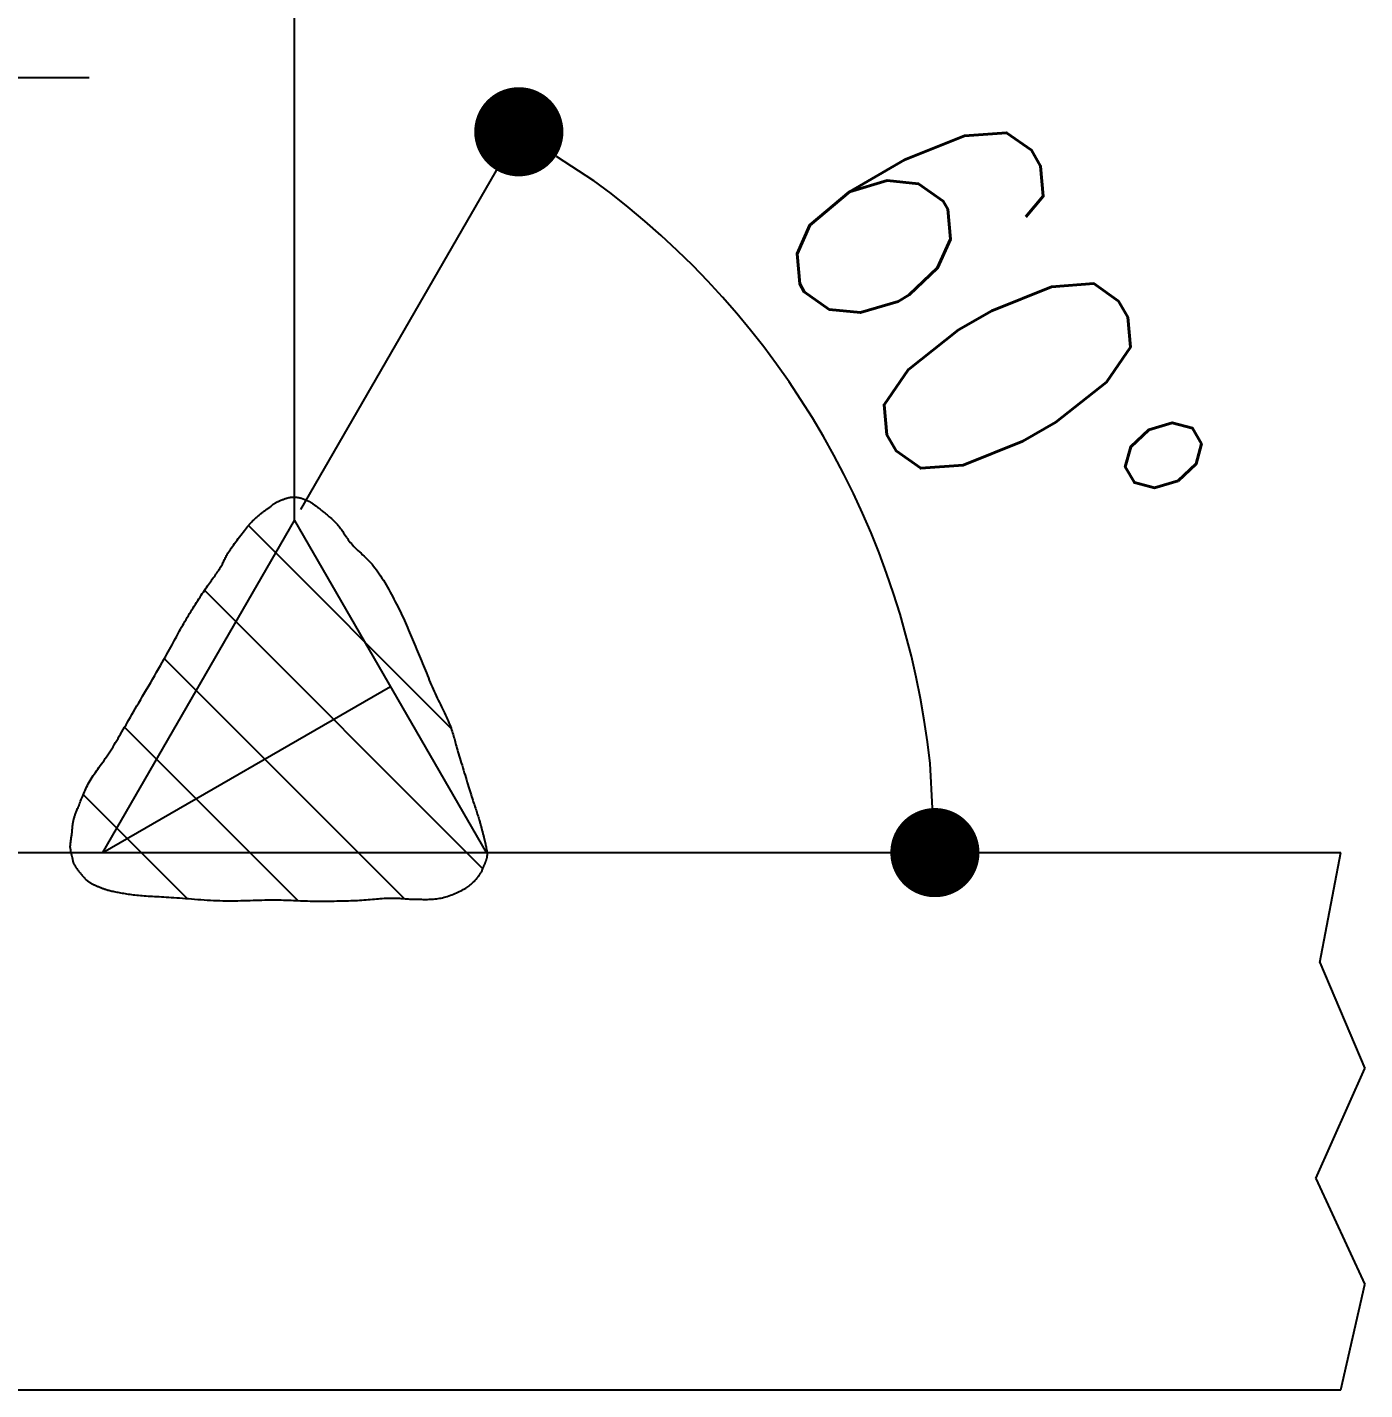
# Model space of a CAD drawing. Header units: millimetres. Extents: x -4568 to 36914, y -114 to 17788.
# Drawn here: x 14250 to 14370, y 16319.6 to 16441.8 of the extents above; entities that cross this region are included whole.
import ezdxf

# ---------------------------------------------------------------- set-up
doc = ezdxf.new("R2010")
doc.units = ezdxf.units.MM
doc.header["$LTSCALE"] = 5
doc.layers.get('0').update_dxf_attribs({"color": 255})
doc.layers.add('寸法', color=4, linetype='Continuous')
doc.layers.add('金物', color=142, linetype='Continuous')
doc.styles.add('04setumei', font='simplex.shx', dxfattribs={"width": 0.7, "height": 2.5, "bigfont": 'extfont2.shx'})

# ---------------------------------------------------------------- blocks, each defined once
blk = doc.blocks.new('_Dot')
at = {"color": 0, "linetype": 'ByBlock', "lineweight": -2}
blk.add_line((-0.5, 0), (-1, 0), dxfattribs=at)
at = {"color": 0, "linetype": 'ByBlock', "const_width": 0.5}
blk.add_lwpolyline([(-0.25, 0, 1), (0.25, 0, 1)], format="xyb", close=True, dxfattribs=at)

msp = doc.modelspace()

# ---------------------------------------------------------------- linework, layer by layer
at = {"layer": '寸法'}
for p, q in [((14247.555, 16437.289), (14255.555, 16437.289)), ((14274.531, 16398.521), (14294.098, 16432.412)), ((14272.22, 16399.103), (14272.261, 16399.128)), ((14272.261, 16399.128), (14272.305, 16399.154)), ((14272.305, 16399.154), (14272.352, 16399.179)), ((14272.352, 16399.179), (14272.402, 16399.205)), ((14272.402, 16399.205), (14272.455, 16399.231)), ((14272.455, 16399.231), (14272.512, 16399.257)), ((14272.512, 16399.257), (14272.571, 16399.283)), ((14272.571, 16399.283), (14272.632, 16399.31)), ((14272.632, 16399.31), (14272.694, 16399.337)), ((14272.694, 16399.337), (14272.757, 16399.363)), ((14272.757, 16399.363), (14272.822, 16399.389)), ((14272.822, 16399.389), (14272.886, 16399.413)), ((14272.886, 16399.413), (14272.95, 16399.438)), ((14272.95, 16399.438), (14273.013, 16399.461)), ((14273.013, 16399.461), (14273.075, 16399.483)), ((14273.075, 16399.483), (14273.136, 16399.504)), ((14273.136, 16399.504), (14273.194, 16399.524)), ((14273.194, 16399.524), (14273.25, 16399.542)), ((14273.25, 16399.542), (14273.303, 16399.558)), ((14273.303, 16399.558), (14273.353, 16399.572)), ((14273.353, 16399.572), (14273.399, 16399.584)), ((14273.399, 16399.584), (14273.444, 16399.594)), ((14273.444, 16399.594), (14273.487, 16399.603)), ((14273.487, 16399.603), (14273.528, 16399.61)), ((14273.528, 16399.61), (14273.567, 16399.616)), ((14273.567, 16399.616), (14273.605, 16399.62)), ((14273.605, 16399.62), (14273.642, 16399.623)), ((14273.642, 16399.623), (14273.678, 16399.626)), ((14273.678, 16399.626), (14273.712, 16399.627)), ((14273.712, 16399.627), (14273.747, 16399.628)), ((14273.747, 16399.628), (14273.78, 16399.628)), ((14273.78, 16399.628), (14273.812, 16399.628)), ((14273.812, 16399.628), (14273.845, 16399.628)), ((14273.845, 16399.628), (14273.876, 16399.627)), ((14273.876, 16399.627), (14273.909, 16399.627)), ((14273.909, 16399.627), (14273.941, 16399.626)), ((14273.941, 16399.626), (14273.973, 16399.626)), ((14273.973, 16399.626), (14274.004, 16399.627)), ((14274.004, 16399.627), (14274.035, 16399.626)), ((14274.035, 16399.626), (14274.065, 16399.626)), ((14274.065, 16399.626), (14274.094, 16399.626)), ((14274.094, 16399.626), (14274.122, 16399.625)), ((14274.122, 16399.625), (14274.149, 16399.624)), ((14274.149, 16399.624), (14274.177, 16399.622)), ((14274.177, 16399.622), (14274.204, 16399.62)), ((14274.204, 16399.62), (14274.23, 16399.618)), ((14274.23, 16399.618), (14274.257, 16399.615)), ((14274.257, 16399.615), (14274.283, 16399.612)), ((14274.283, 16399.612), (14274.31, 16399.608)), ((14274.31, 16399.608), (14274.337, 16399.604)), ((14274.337, 16399.604), (14274.364, 16399.599)), ((14274.364, 16399.599), (14274.392, 16399.594)), ((14274.392, 16399.594), (14274.42, 16399.588)), ((14274.42, 16399.588), (14274.449, 16399.582)), ((14274.449, 16399.582), (14274.478, 16399.575)), ((14274.478, 16399.575), (14274.508, 16399.567)), ((14274.508, 16399.567), (14274.538, 16399.559)), ((14274.538, 16399.559), (14274.568, 16399.55)), ((14274.568, 16399.55), (14274.598, 16399.541)), ((14274.598, 16399.541), (14274.628, 16399.531)), ((14274.628, 16399.531), (14274.659, 16399.521)), ((14274.659, 16399.521), (14274.689, 16399.51)), ((14274.689, 16399.51), (14274.719, 16399.499)), ((14274.719, 16399.499), (14274.75, 16399.487)), ((14274.75, 16399.487), (14274.781, 16399.475)), ((14274.781, 16399.475), (14274.812, 16399.463)), ((14274.812, 16399.463), (14274.844, 16399.451)), ((14274.844, 16399.451), (14274.875, 16399.438)), ((14274.875, 16399.438), (14274.906, 16399.425)), ((14274.906, 16399.425), (14274.937, 16399.412)), ((14274.937, 16399.412), (14274.969, 16399.398)), ((14274.969, 16399.398), (14275, 16399.385)), ((14275, 16399.385), (14275.031, 16399.372)), ((14275.031, 16399.372), (14275.061, 16399.36)), ((14275.061, 16399.36), (14275.091, 16399.347)), ((14275.091, 16399.347), (14275.121, 16399.334)), ((14275.121, 16399.334), (14275.151, 16399.322)), ((14275.151, 16399.322), (14275.181, 16399.308)), ((14275.181, 16399.308), (14275.211, 16399.295)), ((14275.211, 16399.295), (14275.242, 16399.28)), ((14275.242, 16399.28), (14275.273, 16399.265)), ((14275.273, 16399.265), (14275.305, 16399.249)), ((14275.305, 16399.249), (14275.338, 16399.231)), ((14275.338, 16399.231), (14275.372, 16399.213)), ((14275.372, 16399.213), (14275.407, 16399.193)), ((14275.407, 16399.193), (14275.443, 16399.171)), ((14275.443, 16399.171), (14275.48, 16399.148)), ((14275.48, 16399.148), (14275.519, 16399.123)), ((14275.519, 16399.123), (14275.559, 16399.097)), ((14270.589, 16397.851), (14270.64, 16397.894)), ((14270.64, 16397.894), (14270.692, 16397.937)), ((14270.692, 16397.937), (14270.744, 16397.98)), ((14270.744, 16397.98), (14270.797, 16398.025)), ((14270.797, 16398.025), (14270.851, 16398.071)), ((14270.851, 16398.071), (14270.905, 16398.117)), ((14270.905, 16398.117), (14270.959, 16398.163)), ((14270.959, 16398.163), (14271.014, 16398.206)), ((14271.014, 16398.206), (14271.067, 16398.248)), ((14271.067, 16398.248), (14271.12, 16398.289)), ((14271.12, 16398.289), (14271.173, 16398.329)), ((14271.173, 16398.329), (14271.225, 16398.368)), ((14271.225, 16398.368), (14271.276, 16398.405)), ((14271.276, 16398.405), (14271.327, 16398.442)), ((14271.327, 16398.442), (14271.378, 16398.478)), ((14271.378, 16398.478), (14271.427, 16398.514)), ((14271.427, 16398.514), (14271.476, 16398.548)), ((14271.476, 16398.548), (14271.525, 16398.582)), ((14271.525, 16398.582), (14271.572, 16398.616)), ((14271.572, 16398.616), (14271.618, 16398.649)), ((14271.618, 16398.649), (14271.664, 16398.682)), ((14271.664, 16398.682), (14271.709, 16398.714)), ((14271.709, 16398.714), (14271.751, 16398.746)), ((14271.751, 16398.746), (14271.792, 16398.777)), ((14271.792, 16398.777), (14271.83, 16398.808)), ((14271.83, 16398.808), (14271.867, 16398.838)), ((14271.867, 16398.838), (14271.903, 16398.866)), ((14271.903, 16398.866), (14271.937, 16398.894)), ((14271.937, 16398.894), (14271.971, 16398.922)), ((14271.971, 16398.922), (14272.005, 16398.949)), ((14272.005, 16398.949), (14272.038, 16398.975)), ((14272.038, 16398.975), (14272.072, 16399.002)), ((14272.072, 16399.002), (14272.107, 16399.027)), ((14272.107, 16399.027), (14272.143, 16399.053)), ((14272.143, 16399.053), (14272.181, 16399.078)), ((14272.181, 16399.078), (14272.22, 16399.103)), ((14275.559, 16399.097), (14275.599, 16399.071)), ((14275.599, 16399.071), (14275.638, 16399.044)), ((14275.638, 16399.044), (14275.678, 16399.017)), ((14275.678, 16399.017), (14275.717, 16398.989)), ((14275.717, 16398.989), (14275.758, 16398.96)), ((14275.758, 16398.96), (14275.799, 16398.93)), ((14275.799, 16398.93), (14275.842, 16398.898)), ((14275.842, 16398.898), (14275.886, 16398.864)), ((14275.886, 16398.864), (14275.932, 16398.829)), ((14275.932, 16398.829), (14275.98, 16398.792)), ((14275.98, 16398.792), (14276.031, 16398.752)), ((14276.031, 16398.752), (14276.084, 16398.71)), ((14276.084, 16398.71), (14276.139, 16398.665)), ((14276.139, 16398.665), (14276.198, 16398.616)), ((14276.198, 16398.616), (14276.26, 16398.565)), ((14276.26, 16398.565), (14276.326, 16398.51)), ((14276.326, 16398.51), (14276.396, 16398.452)), ((14276.396, 16398.452), (14276.472, 16398.39)), ((14276.472, 16398.39), (14276.552, 16398.326)), ((14276.552, 16398.326), (14276.635, 16398.258)), ((14276.635, 16398.258), (14276.722, 16398.188)), ((14276.722, 16398.188), (14276.812, 16398.115)), ((14276.812, 16398.115), (14276.904, 16398.04)), ((14276.904, 16398.04), (14276.998, 16397.963)), ((14276.998, 16397.963), (14277.092, 16397.883)), ((14256.764, 16367.748), (14273.973, 16397.554)), ((14269.477, 16396.644), (14269.579, 16396.772)), ((14269.579, 16396.772), (14269.676, 16396.893)), ((14269.676, 16396.893), (14269.767, 16397.005)), ((14269.767, 16397.005), (14269.85, 16397.106)), ((14269.83, 16397.082), (14288.027, 16378.885)), ((14269.85, 16397.106), (14269.928, 16397.198)), ((14269.928, 16397.198), (14270.002, 16397.282)), ((14270.002, 16397.282), (14270.071, 16397.36)), ((14270.071, 16397.36), (14270.138, 16397.431)), ((14270.138, 16397.431), (14270.201, 16397.497)), ((14270.201, 16397.497), (14270.262, 16397.557)), ((14270.262, 16397.557), (14270.32, 16397.614)), ((14270.32, 16397.614), (14270.377, 16397.666)), ((14270.377, 16397.666), (14270.432, 16397.716)), ((14270.432, 16397.716), (14270.484, 16397.762)), ((14270.484, 16397.762), (14270.537, 16397.808)), ((14270.537, 16397.808), (14270.589, 16397.851)), ((14273.973, 16397.554), (14291.182, 16367.748)), ((14277.092, 16397.883), (14277.187, 16397.802)), ((14277.187, 16397.802), (14277.282, 16397.719)), ((14277.282, 16397.719), (14277.377, 16397.634)), ((14277.377, 16397.634), (14277.47, 16397.549)), ((14277.47, 16397.549), (14277.561, 16397.462)), ((14277.561, 16397.462), (14277.65, 16397.374)), ((14277.65, 16397.374), (14277.736, 16397.285)), ((14277.736, 16397.285), (14277.82, 16397.196)), ((14277.82, 16397.196), (14277.898, 16397.106)), ((14277.898, 16397.106), (14277.972, 16397.015)), ((14277.972, 16397.015), (14278.042, 16396.923)), ((14278.042, 16396.923), (14278.11, 16396.83)), ((14278.11, 16396.83), (14278.176, 16396.736)), ((14278.176, 16396.736), (14278.24, 16396.64)), ((14268.494, 16395.336), (14268.598, 16395.48)), ((14268.598, 16395.48), (14268.706, 16395.627)), ((14268.706, 16395.627), (14268.816, 16395.776)), ((14268.816, 16395.776), (14268.927, 16395.926)), ((14268.927, 16395.926), (14269.04, 16396.075)), ((14269.04, 16396.075), (14269.152, 16396.223)), ((14269.152, 16396.223), (14269.263, 16396.368)), ((14269.263, 16396.368), (14269.372, 16396.508)), ((14269.372, 16396.508), (14269.477, 16396.644)), ((14278.24, 16396.64), (14278.304, 16396.543)), ((14278.304, 16396.543), (14278.367, 16396.444)), ((14278.367, 16396.444), (14278.432, 16396.344)), ((14278.432, 16396.344), (14278.498, 16396.241)), ((14278.498, 16396.241), (14278.567, 16396.137)), ((14278.567, 16396.137), (14278.639, 16396.031)), ((14278.639, 16396.031), (14278.715, 16395.922)), ((14278.715, 16395.922), (14278.796, 16395.811)), ((14278.796, 16395.811), (14278.882, 16395.698)), ((14278.882, 16395.698), (14278.975, 16395.582)), ((14278.975, 16395.582), (14279.074, 16395.463)), ((14279.074, 16395.463), (14279.18, 16395.344)), ((14267.747, 16394.141), (14267.79, 16394.227)), ((14267.79, 16394.227), (14267.836, 16394.316)), ((14267.836, 16394.316), (14267.885, 16394.408)), ((14267.885, 16394.408), (14267.939, 16394.504)), ((14267.939, 16394.504), (14267.998, 16394.604)), ((14267.998, 16394.604), (14268.063, 16394.708)), ((14268.063, 16394.708), (14268.135, 16394.819)), ((14268.135, 16394.819), (14268.215, 16394.937)), ((14268.215, 16394.937), (14268.302, 16395.063)), ((14268.302, 16395.063), (14268.395, 16395.197)), ((14268.395, 16395.197), (14268.494, 16395.336)), ((14279.18, 16395.344), (14279.294, 16395.223)), ((14279.294, 16395.223), (14279.414, 16395.102)), ((14279.414, 16395.102), (14279.539, 16394.979)), ((14279.539, 16394.979), (14279.669, 16394.855)), ((14279.669, 16394.855), (14279.803, 16394.728)), ((14279.803, 16394.728), (14279.94, 16394.6)), ((14279.94, 16394.6), (14280.08, 16394.469)), ((14280.08, 16394.469), (14280.221, 16394.335)), ((14280.221, 16394.335), (14280.363, 16394.198)), ((14267.068, 16392.932), (14267.14, 16393.037)), ((14267.14, 16393.037), (14267.21, 16393.142)), ((14267.21, 16393.142), (14267.277, 16393.246)), ((14267.277, 16393.246), (14267.34, 16393.348)), ((14267.34, 16393.348), (14267.397, 16393.446)), ((14267.397, 16393.446), (14267.45, 16393.539)), ((14267.45, 16393.539), (14267.497, 16393.629)), ((14267.497, 16393.629), (14267.542, 16393.717)), ((14267.542, 16393.717), (14267.584, 16393.803)), ((14267.584, 16393.803), (14267.625, 16393.887)), ((14267.625, 16393.887), (14267.666, 16393.971)), ((14267.666, 16393.971), (14267.705, 16394.056)), ((14267.705, 16394.056), (14267.747, 16394.141)), ((14280.363, 16394.198), (14280.506, 16394.058)), ((14280.506, 16394.058), (14280.647, 16393.913)), ((14280.647, 16393.913), (14280.788, 16393.764)), ((14280.788, 16393.764), (14280.926, 16393.611)), ((14280.926, 16393.611), (14281.062, 16393.453)), ((14281.062, 16393.453), (14281.194, 16393.29)), ((14281.194, 16393.29), (14281.322, 16393.121)), ((14281.322, 16393.121), (14281.447, 16392.945)), ((14266.162, 16391.672), (14266.252, 16391.798)), ((14266.252, 16391.798), (14266.34, 16391.922)), ((14266.34, 16391.922), (14266.427, 16392.043)), ((14266.427, 16392.043), (14266.512, 16392.161)), ((14266.512, 16392.161), (14266.597, 16392.277)), ((14266.597, 16392.277), (14266.68, 16392.39)), ((14266.68, 16392.39), (14266.761, 16392.501)), ((14266.761, 16392.501), (14266.841, 16392.611)), ((14266.841, 16392.611), (14266.919, 16392.719)), ((14266.919, 16392.719), (14266.994, 16392.826)), ((14266.994, 16392.826), (14267.068, 16392.932)), ((14281.447, 16392.945), (14281.572, 16392.762)), ((14281.572, 16392.762), (14281.697, 16392.574)), ((14281.697, 16392.574), (14281.821, 16392.379)), ((14281.821, 16392.379), (14281.944, 16392.179)), ((14281.944, 16392.179), (14282.067, 16391.975)), ((14282.067, 16391.975), (14282.189, 16391.767)), ((14265.401, 16390.522), (14265.502, 16390.678)), ((14265.502, 16390.678), (14265.601, 16390.831)), ((14265.601, 16390.831), (14265.699, 16390.981)), ((14265.699, 16390.981), (14265.795, 16391.127)), ((14265.795, 16391.127), (14265.889, 16391.269)), ((14265.889, 16391.269), (14265.981, 16391.407)), ((14265.896, 16391.281), (14290.876, 16366.301)), ((14265.981, 16391.407), (14266.072, 16391.541)), ((14266.072, 16391.541), (14266.162, 16391.672)), ((14282.189, 16391.767), (14282.31, 16391.556)), ((14282.31, 16391.556), (14282.43, 16391.342)), ((14282.43, 16391.342), (14282.549, 16391.127)), ((14282.549, 16391.127), (14282.666, 16390.91)), ((14282.666, 16390.91), (14282.783, 16390.693)), ((14282.783, 16390.693), (14282.897, 16390.475)), ((14264.559, 16389.185), (14264.665, 16389.358)), ((14264.665, 16389.358), (14264.771, 16389.53)), ((14264.771, 16389.53), (14264.878, 16389.701)), ((14264.878, 16389.701), (14264.984, 16389.869)), ((14264.984, 16389.869), (14265.089, 16390.036)), ((14265.089, 16390.036), (14265.194, 16390.2)), ((14265.194, 16390.2), (14265.298, 16390.362)), ((14265.298, 16390.362), (14265.401, 16390.522)), ((14282.897, 16390.475), (14283.01, 16390.259)), ((14283.01, 16390.259), (14283.121, 16390.044)), ((14283.121, 16390.044), (14283.23, 16389.83)), ((14283.23, 16389.83), (14283.337, 16389.62)), ((14283.337, 16389.62), (14283.442, 16389.41)), ((14283.442, 16389.41), (14283.544, 16389.201)), ((14263.845, 16387.971), (14263.941, 16388.141)), ((14263.941, 16388.141), (14264.038, 16388.312)), ((14264.038, 16388.312), (14264.14, 16388.486)), ((14264.14, 16388.486), (14264.243, 16388.662)), ((14264.243, 16388.662), (14264.347, 16388.837)), ((14264.347, 16388.837), (14264.453, 16389.011)), ((14264.453, 16389.011), (14264.559, 16389.185)), ((14283.544, 16389.201), (14283.645, 16388.99)), ((14283.645, 16388.99), (14283.743, 16388.779)), ((14283.743, 16388.779), (14283.84, 16388.567)), ((14283.84, 16388.567), (14283.934, 16388.355)), ((14283.934, 16388.355), (14284.028, 16388.142)), ((14284.028, 16388.142), (14284.12, 16387.93)), ((14263.189, 16386.76), (14263.287, 16386.941)), ((14263.287, 16386.941), (14263.381, 16387.118)), ((14263.381, 16387.118), (14263.474, 16387.292)), ((14263.474, 16387.292), (14263.567, 16387.463)), ((14263.567, 16387.463), (14263.659, 16387.633)), ((14263.659, 16387.633), (14263.751, 16387.802)), ((14263.751, 16387.802), (14263.845, 16387.971)), ((14284.12, 16387.93), (14284.211, 16387.716)), ((14284.211, 16387.716), (14284.302, 16387.503)), ((14284.302, 16387.503), (14284.392, 16387.29)), ((14284.392, 16387.29), (14284.481, 16387.077)), ((14284.481, 16387.077), (14284.57, 16386.864)), ((14262.522, 16385.539), (14262.647, 16385.763)), ((14262.647, 16385.763), (14262.766, 16385.977)), ((14262.766, 16385.977), (14262.878, 16386.183)), ((14262.878, 16386.183), (14262.986, 16386.381)), ((14262.986, 16386.381), (14263.09, 16386.573)), ((14263.09, 16386.573), (14263.189, 16386.76)), ((14284.57, 16386.864), (14284.659, 16386.651)), ((14284.659, 16386.651), (14284.749, 16386.438)), ((14284.749, 16386.438), (14284.838, 16386.225)), ((14284.838, 16386.225), (14284.929, 16386.013)), ((14284.929, 16386.013), (14285.019, 16385.8)), ((14285.019, 16385.8), (14285.108, 16385.586)), ((14261.776, 16384.236), (14261.941, 16384.522)), ((14261.941, 16384.522), (14262.1, 16384.797)), ((14262.1, 16384.797), (14262.249, 16385.059)), ((14262.249, 16385.059), (14262.39, 16385.306)), ((14262.298, 16385.144), (14283.825, 16363.617)), ((14262.39, 16385.306), (14262.522, 16385.539)), ((14285.108, 16385.586), (14285.197, 16385.371)), ((14285.197, 16385.371), (14285.285, 16385.155)), ((14285.285, 16385.155), (14285.373, 16384.939)), ((14285.373, 16384.939), (14285.46, 16384.723)), ((14285.46, 16384.723), (14285.548, 16384.507)), ((14285.548, 16384.507), (14285.635, 16384.291)), ((14261.07, 16383.017), (14261.251, 16383.329)), ((14261.251, 16383.329), (14261.43, 16383.637)), ((14261.43, 16383.637), (14261.605, 16383.94)), ((14261.605, 16383.94), (14261.776, 16384.236)), ((14285.635, 16384.291), (14285.721, 16384.075)), ((14285.721, 16384.075), (14285.807, 16383.861)), ((14285.807, 16383.861), (14285.894, 16383.648)), ((14285.894, 16383.648), (14285.98, 16383.436)), ((14285.98, 16383.436), (14286.066, 16383.226)), ((14286.066, 16383.226), (14286.153, 16383.017)), ((14256.764, 16367.748), (14282.577, 16382.651)), ((14260.346, 16381.774), (14260.524, 16382.081)), ((14260.524, 16382.081), (14260.705, 16382.391)), ((14260.705, 16382.391), (14260.888, 16382.704)), ((14260.888, 16382.704), (14261.07, 16383.017)), ((14286.153, 16383.017), (14286.24, 16382.811)), ((14286.24, 16382.811), (14286.327, 16382.607)), ((14286.327, 16382.607), (14286.413, 16382.406)), ((14286.413, 16382.406), (14286.502, 16382.207)), ((14286.502, 16382.207), (14286.593, 16382.008)), ((14286.593, 16382.008), (14286.685, 16381.809)), ((14259.677, 16380.632), (14259.835, 16380.901)), ((14259.835, 16380.901), (14260, 16381.183)), ((14260, 16381.183), (14260.17, 16381.474)), ((14260.17, 16381.474), (14260.346, 16381.774)), ((14286.685, 16381.809), (14286.779, 16381.612)), ((14286.779, 16381.612), (14286.873, 16381.416)), ((14286.873, 16381.416), (14286.968, 16381.221)), ((14286.968, 16381.221), (14287.062, 16381.028)), ((14287.062, 16381.028), (14287.156, 16380.837)), ((14287.156, 16380.837), (14287.249, 16380.647)), ((14258.981, 16379.437), (14259.113, 16379.662)), ((14259.113, 16379.662), (14259.247, 16379.894)), ((14259.247, 16379.894), (14259.385, 16380.132)), ((14259.385, 16380.132), (14259.528, 16380.376)), ((14259.528, 16380.376), (14259.677, 16380.632)), ((14287.249, 16380.647), (14287.34, 16380.46)), ((14287.34, 16380.46), (14287.43, 16380.275)), ((14287.43, 16380.275), (14287.516, 16380.092)), ((14287.516, 16380.092), (14287.6, 16379.912)), ((14287.6, 16379.912), (14287.681, 16379.735)), ((14287.681, 16379.735), (14287.758, 16379.561)), ((14287.758, 16379.561), (14287.831, 16379.391)), ((14258.255, 16378.187), (14258.371, 16378.385)), ((14258.371, 16378.385), (14258.488, 16378.587)), ((14258.488, 16378.587), (14258.608, 16378.792)), ((14258.608, 16378.792), (14258.73, 16379.002)), ((14258.721, 16378.987), (14274.264, 16363.444)), ((14258.73, 16379.002), (14258.854, 16379.217)), ((14258.854, 16379.217), (14258.981, 16379.437)), ((14287.831, 16379.391), (14287.899, 16379.223)), ((14287.899, 16379.223), (14287.961, 16379.062)), ((14287.961, 16379.062), (14288.018, 16378.909)), ((14288.018, 16378.909), (14288.07, 16378.762)), ((14288.07, 16378.762), (14288.118, 16378.621)), ((14288.118, 16378.621), (14288.162, 16378.484)), ((14288.162, 16378.484), (14288.203, 16378.35)), ((14288.203, 16378.35), (14288.242, 16378.219)), ((14257.575, 16377.059), (14257.688, 16377.242)), ((14257.688, 16377.242), (14257.801, 16377.427)), ((14257.801, 16377.427), (14257.913, 16377.613)), ((14257.913, 16377.613), (14258.027, 16377.802)), ((14258.027, 16377.802), (14258.14, 16377.993)), ((14258.14, 16377.993), (14258.255, 16378.187)), ((14288.242, 16378.219), (14288.279, 16378.088)), ((14288.279, 16378.088), (14288.315, 16377.958)), ((14288.315, 16377.958), (14288.35, 16377.827)), ((14288.35, 16377.827), (14288.386, 16377.693)), ((14288.386, 16377.693), (14288.423, 16377.556)), ((14288.423, 16377.556), (14288.461, 16377.415)), ((14288.461, 16377.415), (14288.501, 16377.268)), ((14288.501, 16377.268), (14288.544, 16377.114)), ((14288.544, 16377.114), (14288.591, 16376.953)), ((14256.767, 16375.861), (14256.882, 16376.022)), ((14256.882, 16376.022), (14256.998, 16376.186)), ((14256.998, 16376.186), (14257.114, 16376.353)), ((14257.114, 16376.353), (14257.23, 16376.524)), ((14257.23, 16376.524), (14257.346, 16376.698)), ((14257.346, 16376.698), (14257.461, 16376.878)), ((14257.461, 16376.878), (14257.575, 16377.059)), ((14288.591, 16376.953), (14288.641, 16376.783)), ((14288.641, 16376.783), (14288.696, 16376.603)), ((14288.696, 16376.603), (14288.753, 16376.413)), ((14288.753, 16376.413), (14288.813, 16376.215)), ((14288.813, 16376.215), (14288.875, 16376.009)), ((14288.875, 16376.009), (14288.939, 16375.797)), ((14255.908, 16374.651), (14256.006, 16374.797)), ((14256.006, 16374.797), (14256.108, 16374.945)), ((14256.108, 16374.945), (14256.212, 16375.093)), ((14256.212, 16375.093), (14256.319, 16375.243)), ((14256.319, 16375.243), (14256.429, 16375.394)), ((14256.429, 16375.394), (14256.54, 16375.548)), ((14256.54, 16375.548), (14256.653, 16375.703)), ((14256.653, 16375.703), (14256.767, 16375.861)), ((14288.939, 16375.797), (14289.004, 16375.581)), ((14289.004, 16375.581), (14289.07, 16375.362)), ((14289.07, 16375.362), (14289.137, 16375.14)), ((14289.137, 16375.14), (14289.203, 16374.918)), ((14289.203, 16374.918), (14289.27, 16374.697)), ((14289.27, 16374.697), (14289.336, 16374.478)), ((14255.187, 16373.331), (14255.254, 16373.477)), ((14255.254, 16373.477), (14255.324, 16373.624)), ((14255.324, 16373.624), (14255.398, 16373.771)), ((14255.398, 16373.771), (14255.474, 16373.919)), ((14255.474, 16373.919), (14255.553, 16374.066)), ((14255.553, 16374.066), (14255.636, 16374.213)), ((14255.636, 16374.213), (14255.722, 16374.359)), ((14255.722, 16374.359), (14255.813, 16374.505)), ((14255.813, 16374.505), (14255.908, 16374.651)), ((14289.336, 16374.478), (14289.402, 16374.263)), ((14289.402, 16374.263), (14289.466, 16374.052)), ((14289.466, 16374.052), (14289.528, 16373.847)), ((14289.528, 16373.847), (14289.589, 16373.65)), ((14289.589, 16373.65), (14289.647, 16373.461)), ((14289.647, 16373.461), (14289.702, 16373.283)), ((14254.686, 16372.13), (14254.733, 16372.248)), ((14254.733, 16372.248), (14254.783, 16372.372)), ((14254.783, 16372.372), (14254.834, 16372.499)), ((14254.834, 16372.499), (14254.887, 16372.63)), ((14254.887, 16372.63), (14254.942, 16372.765)), ((14254.942, 16372.765), (14255, 16372.903)), ((14255, 16372.903), (14255.06, 16373.044)), ((14255.021, 16372.952), (14264.347, 16363.625)), ((14255.06, 16373.044), (14255.122, 16373.187)), ((14255.122, 16373.187), (14255.187, 16373.331)), ((14289.702, 16373.283), (14289.756, 16373.111)), ((14289.756, 16373.111), (14289.809, 16372.944)), ((14289.809, 16372.944), (14289.861, 16372.781)), ((14289.861, 16372.781), (14289.913, 16372.622)), ((14289.913, 16372.622), (14289.963, 16372.466)), ((14289.963, 16372.466), (14290.013, 16372.315)), ((14290.013, 16372.315), (14290.061, 16372.167)), ((14254.241, 16370.979), (14254.261, 16371.044)), ((14254.261, 16371.044), (14254.282, 16371.108)), ((14254.282, 16371.108), (14254.305, 16371.173)), ((14254.305, 16371.173), (14254.329, 16371.241)), ((14254.329, 16371.241), (14254.355, 16371.31)), ((14254.355, 16371.31), (14254.382, 16371.383)), ((14254.382, 16371.383), (14254.412, 16371.458)), ((14254.412, 16371.458), (14254.443, 16371.538)), ((14254.443, 16371.538), (14254.477, 16371.622)), ((14254.477, 16371.622), (14254.514, 16371.712)), ((14254.514, 16371.712), (14254.553, 16371.807)), ((14254.553, 16371.807), (14254.595, 16371.908)), ((14254.595, 16371.908), (14254.64, 16372.016)), ((14254.64, 16372.016), (14254.686, 16372.13)), ((14290.061, 16372.167), (14290.109, 16372.023)), ((14290.109, 16372.023), (14290.155, 16371.883)), ((14290.155, 16371.883), (14290.201, 16371.747)), ((14290.201, 16371.747), (14290.244, 16371.615)), ((14290.244, 16371.615), (14290.287, 16371.486)), ((14290.287, 16371.486), (14290.327, 16371.361)), ((14290.327, 16371.361), (14290.367, 16371.241)), ((14290.367, 16371.241), (14290.405, 16371.124)), ((14290.405, 16371.124), (14290.44, 16371.011)), ((14290.44, 16371.011), (14290.475, 16370.901)), ((14254.029, 16369.739), (14254.035, 16369.808)), ((14254.035, 16369.808), (14254.041, 16369.878)), ((14254.041, 16369.878), (14254.047, 16369.947)), ((14254.047, 16369.947), (14254.053, 16370.016)), ((14254.053, 16370.016), (14254.06, 16370.084)), ((14254.06, 16370.084), (14254.067, 16370.153)), ((14254.067, 16370.153), (14254.075, 16370.222)), ((14254.075, 16370.222), (14254.084, 16370.292)), ((14254.084, 16370.292), (14254.094, 16370.361)), ((14254.094, 16370.361), (14254.105, 16370.431)), ((14254.105, 16370.431), (14254.118, 16370.502)), ((14254.118, 16370.502), (14254.133, 16370.573)), ((14254.133, 16370.573), (14254.149, 16370.645)), ((14254.149, 16370.645), (14254.167, 16370.716)), ((14254.167, 16370.716), (14254.184, 16370.784)), ((14254.184, 16370.784), (14254.203, 16370.85)), ((14254.203, 16370.85), (14254.221, 16370.915)), ((14254.221, 16370.915), (14254.241, 16370.979)), ((14290.475, 16370.901), (14290.506, 16370.797)), ((14290.506, 16370.797), (14290.536, 16370.7)), ((14290.536, 16370.7), (14290.563, 16370.608)), ((14290.563, 16370.608), (14290.588, 16370.521)), ((14290.588, 16370.521), (14290.612, 16370.44)), ((14290.612, 16370.44), (14290.634, 16370.363)), ((14290.634, 16370.363), (14290.655, 16370.289)), ((14290.655, 16370.289), (14290.674, 16370.218)), ((14290.674, 16370.218), (14290.693, 16370.15)), ((14290.693, 16370.15), (14290.71, 16370.084)), ((14290.71, 16370.084), (14290.728, 16370.019)), ((14290.728, 16370.019), (14290.745, 16369.955)), ((14290.745, 16369.955), (14290.761, 16369.891)), ((14290.761, 16369.891), (14290.778, 16369.827)), ((14290.778, 16369.827), (14290.795, 16369.762)), ((14253.874, 16368.533), (14253.883, 16368.608)), ((14253.883, 16368.608), (14253.892, 16368.684)), ((14253.892, 16368.684), (14253.902, 16368.761)), ((14253.902, 16368.761), (14253.913, 16368.84)), ((14253.913, 16368.84), (14253.925, 16368.918)), ((14253.925, 16368.918), (14253.936, 16368.997)), ((14253.936, 16368.997), (14253.948, 16369.076)), ((14253.948, 16369.076), (14253.959, 16369.154)), ((14253.959, 16369.154), (14253.971, 16369.231)), ((14253.971, 16369.231), (14253.981, 16369.307)), ((14253.981, 16369.307), (14253.992, 16369.382)), ((14253.992, 16369.382), (14254.001, 16369.455)), ((14254.001, 16369.455), (14254.009, 16369.527)), ((14254.009, 16369.527), (14254.016, 16369.598)), ((14254.016, 16369.598), (14254.023, 16369.669)), ((14254.023, 16369.669), (14254.029, 16369.739)), ((14290.795, 16369.762), (14290.812, 16369.695)), ((14290.812, 16369.695), (14290.83, 16369.627)), ((14290.83, 16369.627), (14290.848, 16369.557)), ((14290.848, 16369.557), (14290.866, 16369.488)), ((14290.866, 16369.488), (14290.884, 16369.419)), ((14290.884, 16369.419), (14290.901, 16369.35)), ((14290.901, 16369.35), (14290.918, 16369.281)), ((14290.918, 16369.281), (14290.935, 16369.214)), ((14290.935, 16369.214), (14290.952, 16369.147)), ((14290.952, 16369.147), (14290.968, 16369.08)), ((14290.968, 16369.08), (14290.984, 16369.015)), ((14290.984, 16369.015), (14290.999, 16368.95)), ((14290.999, 16368.95), (14291.015, 16368.886)), ((14291.015, 16368.886), (14291.03, 16368.824)), ((14291.03, 16368.824), (14291.044, 16368.762)), ((14291.044, 16368.762), (14291.058, 16368.702)), ((14291.058, 16368.702), (14291.072, 16368.643)), ((14291.072, 16368.643), (14291.084, 16368.586)), ((14291.084, 16368.586), (14291.097, 16368.531)), ((14253.852, 16368.192), (14253.853, 16368.254)), ((14253.852, 16368.192), (14253.853, 16368.132)), ((14253.853, 16368.254), (14253.856, 16368.32)), ((14253.853, 16368.132), (14253.855, 16368.075)), ((14253.855, 16368.075), (14253.859, 16368.02)), ((14253.856, 16368.32), (14253.86, 16368.389)), ((14253.859, 16368.02), (14253.865, 16367.967)), ((14253.86, 16368.389), (14253.867, 16368.46)), ((14253.865, 16367.967), (14253.872, 16367.916)), ((14253.867, 16368.46), (14253.874, 16368.533)), ((14253.872, 16367.916), (14253.88, 16367.867)), ((14253.88, 16367.867), (14253.888, 16367.82)), ((14253.888, 16367.82), (14253.898, 16367.773)), ((14253.898, 16367.773), (14253.908, 16367.728)), ((14253.908, 16367.728), (14253.919, 16367.683)), ((14253.919, 16367.683), (14253.931, 16367.639)), ((14253.931, 16367.639), (14253.942, 16367.595)), ((14253.942, 16367.595), (14253.954, 16367.552)), ((14253.954, 16367.552), (14253.966, 16367.508)), ((14253.966, 16367.508), (14253.978, 16367.464)), ((14253.978, 16367.464), (14253.989, 16367.42)), ((14253.989, 16367.42), (14254.001, 16367.374)), ((14254.001, 16367.374), (14254.011, 16367.329)), ((14291.097, 16368.531), (14291.109, 16368.476)), ((14291.109, 16368.476), (14291.12, 16368.423)), ((14291.12, 16368.423), (14291.132, 16368.371)), ((14291.132, 16368.371), (14291.143, 16368.32)), ((14291.143, 16368.32), (14291.154, 16368.271)), ((14291.154, 16368.271), (14291.163, 16368.222)), ((14291.163, 16368.222), (14291.174, 16368.175)), ((14291.174, 16368.175), (14291.183, 16368.129)), ((14291.183, 16368.129), (14291.192, 16368.084)), ((14291.192, 16368.084), (14291.2, 16368.04)), ((14291.2, 16368.04), (14291.208, 16367.997)), ((14291.208, 16367.997), (14291.216, 16367.955)), ((14291.216, 16367.955), (14291.223, 16367.914)), ((14291.223, 16367.914), (14291.229, 16367.874)), ((14291.229, 16367.874), (14291.235, 16367.835)), ((14291.235, 16367.835), (14291.24, 16367.797)), ((14291.24, 16367.797), (14291.245, 16367.76)), ((14291.245, 16367.76), (14291.249, 16367.725)), ((14291.249, 16367.725), (14291.253, 16367.692)), ((14291.251, 16367.318), (14291.257, 16367.348)), ((14291.253, 16367.692), (14291.257, 16367.661)), ((14291.257, 16367.661), (14291.26, 16367.632)), ((14291.257, 16367.348), (14291.261, 16367.376)), ((14291.26, 16367.632), (14291.263, 16367.604)), ((14291.261, 16367.376), (14291.264, 16367.403)), ((14291.263, 16367.604), (14291.265, 16367.578)), ((14291.264, 16367.403), (14291.267, 16367.429)), ((14291.265, 16367.578), (14291.267, 16367.552)), ((14291.267, 16367.552), (14291.268, 16367.528)), ((14291.267, 16367.429), (14291.268, 16367.454)), ((14291.268, 16367.528), (14291.269, 16367.503)), ((14291.268, 16367.454), (14291.269, 16367.479)), ((14291.269, 16367.479), (14291.269, 16367.503)), ((14254.011, 16367.329), (14254.021, 16367.284)), ((14254.021, 16367.284), (14254.03, 16367.24)), ((14254.03, 16367.24), (14254.039, 16367.197)), ((14254.039, 16367.197), (14254.047, 16367.154)), ((14254.047, 16367.154), (14254.056, 16367.112)), ((14254.056, 16367.112), (14254.065, 16367.07)), ((14254.065, 16367.07), (14254.075, 16367.028)), ((14254.075, 16367.028), (14254.085, 16366.986)), ((14254.085, 16366.986), (14254.097, 16366.944)), ((14254.097, 16366.944), (14254.109, 16366.901)), ((14254.109, 16366.901), (14254.123, 16366.858)), ((14254.123, 16366.858), (14254.139, 16366.814)), ((14254.139, 16366.814), (14254.157, 16366.77)), ((14254.157, 16366.77), (14254.176, 16366.724)), ((14254.176, 16366.724), (14254.199, 16366.678)), ((14254.199, 16366.678), (14254.223, 16366.631)), ((14254.223, 16366.631), (14254.252, 16366.582)), ((14254.252, 16366.582), (14254.282, 16366.531)), ((14254.282, 16366.531), (14254.316, 16366.478)), ((14254.316, 16366.478), (14254.352, 16366.425)), ((14254.352, 16366.425), (14254.39, 16366.37)), ((14254.39, 16366.37), (14254.43, 16366.315)), ((14254.43, 16366.315), (14254.471, 16366.259)), ((14254.471, 16366.259), (14254.514, 16366.203)), ((14254.514, 16366.203), (14254.557, 16366.147)), ((14254.557, 16366.147), (14254.6, 16366.092)), ((14290.771, 16366.065), (14290.798, 16366.121)), ((14290.798, 16366.121), (14290.824, 16366.176)), ((14290.824, 16366.176), (14290.847, 16366.231)), ((14290.847, 16366.231), (14290.869, 16366.285)), ((14290.869, 16366.285), (14290.89, 16366.337)), ((14290.89, 16366.337), (14290.91, 16366.389)), ((14290.91, 16366.389), (14290.929, 16366.44)), ((14290.929, 16366.44), (14290.949, 16366.49)), ((14290.949, 16366.49), (14290.968, 16366.539)), ((14290.968, 16366.539), (14290.987, 16366.587)), ((14290.987, 16366.587), (14291.007, 16366.634)), ((14291.007, 16366.634), (14291.028, 16366.679)), ((14291.028, 16366.679), (14291.048, 16366.724)), ((14291.048, 16366.724), (14291.066, 16366.767)), ((14291.066, 16366.767), (14291.084, 16366.81)), ((14291.084, 16366.81), (14291.102, 16366.851)), ((14291.102, 16366.851), (14291.118, 16366.891)), ((14291.118, 16366.891), (14291.133, 16366.93)), ((14291.133, 16366.93), (14291.148, 16366.969)), ((14291.148, 16366.969), (14291.162, 16367.007)), ((14291.162, 16367.007), (14291.176, 16367.043)), ((14291.176, 16367.043), (14291.188, 16367.08)), ((14291.188, 16367.08), (14291.199, 16367.115)), ((14291.199, 16367.115), (14291.21, 16367.15)), ((14291.21, 16367.15), (14291.22, 16367.185)), ((14291.22, 16367.185), (14291.229, 16367.219)), ((14291.229, 16367.219), (14291.237, 16367.252)), ((14291.237, 16367.252), (14291.245, 16367.286)), ((14291.245, 16367.286), (14291.251, 16367.318)), ((14254.6, 16366.092), (14254.644, 16366.037)), ((14254.644, 16366.037), (14254.688, 16365.984)), ((14254.688, 16365.984), (14254.731, 16365.931)), ((14254.731, 16365.931), (14254.773, 16365.88)), ((14254.773, 16365.88), (14254.815, 16365.831)), ((14254.815, 16365.831), (14254.855, 16365.784)), ((14254.855, 16365.784), (14254.893, 16365.739)), ((14254.893, 16365.739), (14254.929, 16365.696)), ((14254.929, 16365.696), (14254.964, 16365.654)), ((14254.964, 16365.654), (14254.998, 16365.614)), ((14254.998, 16365.614), (14255.031, 16365.575)), ((14255.031, 16365.575), (14255.064, 16365.537)), ((14255.064, 16365.537), (14255.096, 16365.501)), ((14255.096, 16365.501), (14255.128, 16365.465)), ((14255.128, 16365.465), (14255.16, 16365.431)), ((14255.16, 16365.431), (14255.192, 16365.397)), ((14255.192, 16365.397), (14255.225, 16365.363)), ((14255.225, 16365.363), (14255.259, 16365.331)), ((14255.259, 16365.331), (14255.293, 16365.299)), ((14255.293, 16365.299), (14255.328, 16365.267)), ((14255.328, 16365.267), (14255.366, 16365.236)), ((14255.366, 16365.236), (14255.404, 16365.205)), ((14255.404, 16365.205), (14255.445, 16365.175)), ((14255.445, 16365.175), (14255.487, 16365.144)), ((14255.487, 16365.144), (14255.531, 16365.114)), ((14255.531, 16365.114), (14255.577, 16365.084)), ((14255.577, 16365.084), (14255.624, 16365.056)), ((14255.624, 16365.056), (14255.672, 16365.027)), ((14255.672, 16365.027), (14255.721, 16365)), ((14255.721, 16365), (14255.771, 16364.973)), ((14255.771, 16364.973), (14255.822, 16364.946)), ((14255.822, 16364.946), (14255.874, 16364.92)), ((14255.874, 16364.92), (14255.928, 16364.894)), ((14255.928, 16364.894), (14255.981, 16364.869)), ((14289.783, 16364.882), (14289.862, 16364.952)), ((14289.862, 16364.952), (14289.937, 16365.023)), ((14289.937, 16365.023), (14290.01, 16365.095)), ((14290.01, 16365.095), (14290.08, 16365.166)), ((14290.08, 16365.166), (14290.146, 16365.238)), ((14290.146, 16365.238), (14290.21, 16365.309)), ((14290.21, 16365.309), (14290.271, 16365.38)), ((14290.271, 16365.38), (14290.329, 16365.449)), ((14290.329, 16365.449), (14290.386, 16365.517)), ((14290.386, 16365.517), (14290.44, 16365.584)), ((14290.44, 16365.584), (14290.492, 16365.648)), ((14290.492, 16365.648), (14290.542, 16365.711)), ((14290.542, 16365.711), (14290.589, 16365.772)), ((14290.589, 16365.772), (14290.632, 16365.832)), ((14290.632, 16365.832), (14290.672, 16365.891)), ((14290.672, 16365.891), (14290.708, 16365.95)), ((14290.708, 16365.95), (14290.741, 16366.008)), ((14290.741, 16366.008), (14290.771, 16366.065)), ((14255.981, 16364.869), (14256.036, 16364.844)), ((14256.036, 16364.844), (14256.092, 16364.819)), ((14256.092, 16364.819), (14256.148, 16364.795)), ((14256.148, 16364.795), (14256.205, 16364.771)), ((14256.205, 16364.771), (14256.262, 16364.746)), ((14256.262, 16364.746), (14256.321, 16364.722)), ((14256.321, 16364.722), (14256.379, 16364.698)), ((14256.379, 16364.698), (14256.437, 16364.674)), ((14256.437, 16364.674), (14256.494, 16364.651)), ((14256.494, 16364.651), (14256.549, 16364.628)), ((14256.549, 16364.628), (14256.604, 16364.605)), ((14256.604, 16364.605), (14256.659, 16364.583)), ((14256.659, 16364.583), (14256.714, 16364.561)), ((14256.714, 16364.561), (14256.771, 16364.54)), ((14256.771, 16364.54), (14256.828, 16364.518)), ((14256.828, 16364.518), (14256.888, 16364.497)), ((14256.888, 16364.497), (14256.95, 16364.476)), ((14256.95, 16364.476), (14257.015, 16364.455)), ((14257.015, 16364.455), (14257.083, 16364.433)), ((14257.083, 16364.433), (14257.156, 16364.412)), ((14257.156, 16364.412), (14257.233, 16364.391)), ((14257.233, 16364.391), (14257.314, 16364.37)), ((14257.314, 16364.37), (14257.401, 16364.348)), ((14257.401, 16364.348), (14257.494, 16364.326)), ((14257.494, 16364.326), (14257.592, 16364.304)), ((14257.592, 16364.304), (14257.693, 16364.282)), ((14257.693, 16364.282), (14257.798, 16364.259)), ((14257.798, 16364.259), (14257.907, 16364.236)), ((14257.907, 16364.236), (14258.018, 16364.213)), ((14258.018, 16364.213), (14258.133, 16364.189)), ((14258.133, 16364.189), (14258.252, 16364.166)), ((14258.252, 16364.166), (14258.375, 16364.143)), ((14258.375, 16364.143), (14258.501, 16364.12)), ((14258.501, 16364.12), (14258.631, 16364.097)), ((14258.631, 16364.097), (14258.765, 16364.075)), ((14258.765, 16364.075), (14258.903, 16364.053)), ((14258.903, 16364.053), (14259.044, 16364.032)), ((14259.044, 16364.032), (14259.19, 16364.011)), ((14259.19, 16364.011), (14259.339, 16363.991)), ((14259.339, 16363.991), (14259.493, 16363.973)), ((14259.493, 16363.973), (14259.65, 16363.955)), ((14259.65, 16363.955), (14259.811, 16363.938)), ((14259.811, 16363.938), (14259.976, 16363.922)), ((14259.976, 16363.922), (14260.143, 16363.907)), ((14260.143, 16363.907), (14260.315, 16363.894)), ((14260.315, 16363.894), (14260.49, 16363.881)), ((14260.49, 16363.881), (14260.668, 16363.868)), ((14260.668, 16363.868), (14260.851, 16363.856)), ((14260.851, 16363.856), (14261.037, 16363.844)), ((14261.037, 16363.844), (14261.228, 16363.833)), ((14261.228, 16363.833), (14261.423, 16363.821)), ((14261.423, 16363.821), (14261.623, 16363.81)), ((14261.623, 16363.81), (14261.827, 16363.798)), ((14261.827, 16363.798), (14262.036, 16363.786)), ((14262.036, 16363.786), (14262.249, 16363.773)), ((14262.249, 16363.773), (14262.468, 16363.76)), ((14262.468, 16363.76), (14262.692, 16363.747)), ((14262.692, 16363.747), (14262.921, 16363.732)), ((14262.921, 16363.732), (14263.157, 16363.716)), ((14263.157, 16363.716), (14263.402, 16363.698)), ((14263.402, 16363.698), (14263.655, 16363.679)), ((14263.655, 16363.679), (14263.915, 16363.659)), ((14282.182, 16363.663), (14282.346, 16363.67)), ((14282.346, 16363.67), (14282.507, 16363.674)), ((14282.507, 16363.674), (14282.662, 16363.676)), ((14282.662, 16363.676), (14282.814, 16363.675)), ((14282.814, 16363.675), (14282.961, 16363.672)), ((14282.961, 16363.672), (14283.103, 16363.667)), ((14283.103, 16363.667), (14283.243, 16363.66)), ((14286.997, 16363.647), (14287.13, 16363.674)), ((14287.13, 16363.674), (14287.264, 16363.706)), ((14287.264, 16363.706), (14287.4, 16363.741)), ((14287.4, 16363.741), (14287.537, 16363.78)), ((14287.537, 16363.78), (14287.676, 16363.823)), ((14287.676, 16363.823), (14287.816, 16363.869)), ((14287.816, 16363.869), (14287.955, 16363.917)), ((14287.955, 16363.917), (14288.094, 16363.968)), ((14288.094, 16363.968), (14288.231, 16364.022)), ((14288.231, 16364.022), (14288.367, 16364.077)), ((14288.367, 16364.077), (14288.501, 16364.135)), ((14288.501, 16364.135), (14288.632, 16364.193)), ((14288.632, 16364.193), (14288.76, 16364.252)), ((14288.76, 16364.252), (14288.884, 16364.313)), ((14288.884, 16364.313), (14289.003, 16364.373)), ((14289.003, 16364.373), (14289.118, 16364.434)), ((14289.118, 16364.434), (14289.227, 16364.495)), ((14289.227, 16364.495), (14289.331, 16364.555)), ((14289.331, 16364.555), (14289.43, 16364.616)), ((14289.43, 16364.616), (14289.524, 16364.68)), ((14289.524, 16364.68), (14289.614, 16364.745)), ((14289.614, 16364.745), (14289.7, 16364.813)), ((14289.7, 16364.813), (14289.783, 16364.882)), ((14263.915, 16363.659), (14264.181, 16363.638)), ((14264.181, 16363.638), (14264.452, 16363.617)), ((14264.452, 16363.617), (14264.727, 16363.596)), ((14264.727, 16363.596), (14265.006, 16363.575)), ((14265.006, 16363.575), (14265.287, 16363.554)), ((14265.287, 16363.554), (14265.57, 16363.534)), ((14265.57, 16363.534), (14265.855, 16363.515)), ((14265.855, 16363.515), (14266.139, 16363.497)), ((14266.139, 16363.497), (14266.422, 16363.48)), ((14266.422, 16363.48), (14266.704, 16363.466)), ((14266.704, 16363.466), (14266.983, 16363.453)), ((14266.983, 16363.453), (14267.259, 16363.442)), ((14267.259, 16363.442), (14267.53, 16363.434)), ((14267.53, 16363.434), (14267.8, 16363.429)), ((14267.8, 16363.429), (14268.071, 16363.427)), ((14268.071, 16363.427), (14268.345, 16363.427)), ((14268.345, 16363.427), (14268.619, 16363.43)), ((14268.619, 16363.43), (14268.894, 16363.435)), ((14268.894, 16363.435), (14269.168, 16363.44)), ((14269.168, 16363.44), (14269.442, 16363.448)), ((14269.442, 16363.448), (14269.715, 16363.456)), ((14269.715, 16363.456), (14269.988, 16363.464)), ((14269.988, 16363.464), (14270.258, 16363.472)), ((14270.258, 16363.472), (14270.526, 16363.481)), ((14270.526, 16363.481), (14270.792, 16363.489)), ((14270.792, 16363.489), (14271.054, 16363.496)), ((14271.054, 16363.496), (14271.313, 16363.502)), ((14271.313, 16363.502), (14271.568, 16363.506)), ((14271.568, 16363.506), (14271.819, 16363.509)), ((14271.819, 16363.509), (14272.064, 16363.509)), ((14272.064, 16363.509), (14272.305, 16363.507)), ((14272.305, 16363.507), (14272.54, 16363.503)), ((14272.54, 16363.503), (14272.771, 16363.498)), ((14272.771, 16363.498), (14272.999, 16363.492)), ((14272.999, 16363.492), (14273.223, 16363.485)), ((14273.223, 16363.485), (14273.443, 16363.477)), ((14273.443, 16363.477), (14273.661, 16363.468)), ((14273.661, 16363.468), (14273.877, 16363.46)), ((14273.877, 16363.46), (14274.091, 16363.451)), ((14274.091, 16363.451), (14274.304, 16363.442)), ((14274.304, 16363.442), (14274.516, 16363.433)), ((14274.516, 16363.433), (14274.727, 16363.425)), ((14274.727, 16363.425), (14274.939, 16363.418)), ((14274.939, 16363.418), (14275.151, 16363.411)), ((14275.151, 16363.411), (14275.363, 16363.406)), ((14275.363, 16363.406), (14275.577, 16363.402)), ((14275.577, 16363.402), (14275.792, 16363.399)), ((14275.792, 16363.399), (14276.009, 16363.398)), ((14276.009, 16363.398), (14276.227, 16363.397)), ((14276.227, 16363.397), (14276.446, 16363.397)), ((14276.446, 16363.397), (14276.665, 16363.397)), ((14276.665, 16363.397), (14276.884, 16363.398)), ((14276.884, 16363.398), (14277.103, 16363.4)), ((14277.103, 16363.4), (14277.322, 16363.402)), ((14277.322, 16363.402), (14277.54, 16363.405)), ((14277.54, 16363.405), (14277.757, 16363.408)), ((14277.757, 16363.408), (14277.973, 16363.412)), ((14277.973, 16363.412), (14278.187, 16363.416)), ((14278.187, 16363.416), (14278.399, 16363.421)), ((14278.399, 16363.421), (14278.61, 16363.427)), ((14278.61, 16363.427), (14278.818, 16363.433)), ((14278.818, 16363.433), (14279.023, 16363.439)), ((14279.023, 16363.439), (14279.226, 16363.446)), ((14279.226, 16363.446), (14279.425, 16363.454)), ((14279.425, 16363.454), (14279.621, 16363.464)), ((14279.621, 16363.464), (14279.817, 16363.475)), ((14279.817, 16363.475), (14280.011, 16363.487)), ((14280.011, 16363.487), (14280.204, 16363.502)), ((14280.204, 16363.502), (14280.395, 16363.517)), ((14280.395, 16363.517), (14280.584, 16363.533)), ((14280.584, 16363.533), (14280.771, 16363.55)), ((14280.771, 16363.55), (14280.956, 16363.566)), ((14280.956, 16363.566), (14281.139, 16363.583)), ((14281.139, 16363.583), (14281.32, 16363.599)), ((14281.32, 16363.599), (14281.498, 16363.615)), ((14281.498, 16363.615), (14281.673, 16363.629)), ((14281.673, 16363.629), (14281.846, 16363.642)), ((14281.846, 16363.642), (14282.016, 16363.653)), ((14282.016, 16363.653), (14282.182, 16363.663)), ((14283.243, 16363.66), (14283.379, 16363.651)), ((14283.379, 16363.651), (14283.513, 16363.642)), ((14283.513, 16363.642), (14283.645, 16363.632)), ((14283.645, 16363.632), (14283.775, 16363.621)), ((14283.775, 16363.621), (14283.905, 16363.61)), ((14283.905, 16363.61), (14284.033, 16363.6)), ((14284.033, 16363.6), (14284.162, 16363.591)), ((14284.162, 16363.591), (14284.291, 16363.582)), ((14284.291, 16363.582), (14284.42, 16363.575)), ((14284.42, 16363.575), (14284.551, 16363.569)), ((14284.551, 16363.569), (14284.683, 16363.566)), ((14284.683, 16363.566), (14284.818, 16363.565)), ((14284.818, 16363.565), (14284.954, 16363.564)), ((14284.954, 16363.564), (14285.091, 16363.562)), ((14285.091, 16363.562), (14285.227, 16363.561)), ((14285.227, 16363.561), (14285.364, 16363.559)), ((14285.364, 16363.559), (14285.501, 16363.557)), ((14285.501, 16363.557), (14285.639, 16363.556)), ((14285.639, 16363.556), (14285.776, 16363.556)), ((14285.776, 16363.556), (14285.912, 16363.556)), ((14285.912, 16363.556), (14286.049, 16363.559)), ((14286.049, 16363.559), (14286.186, 16363.563)), ((14286.186, 16363.563), (14286.322, 16363.57)), ((14286.322, 16363.57), (14286.458, 16363.579)), ((14286.458, 16363.579), (14286.593, 16363.591)), ((14286.593, 16363.591), (14286.729, 16363.606)), ((14286.729, 16363.606), (14286.863, 16363.625)), ((14286.863, 16363.625), (14286.997, 16363.647))]:
    msp.add_line(p, q, dxfattribs=at)
msp.add_arc((14256.764, 16367.748), 74.668, 6.14164, 53.85808, dxfattribs=at)
at = {"layer": '金物'}
for p, q in [((14273.973, 16397.554), (14273.973, 16502.392)), ((14128.452, 16367.748), (14367.867, 16367.748)), ((14365.978, 16357.881), (14367.867, 16367.748)), ((14365.978, 16357.881), (14369.999, 16348.378)), ((14365.613, 16338.511), (14369.999, 16348.378)), ((14365.613, 16338.511), (14369.999, 16329.008)), ((14367.867, 16319.563), (14369.999, 16329.008)), ((14128.452, 16319.563), (14367.867, 16319.563))]:
    msp.add_line(p, q, dxfattribs=at)

# ---------------------------------------------------------------- block references
at = {"layer": '寸法', "xscale": 8, "yscale": 8, "zscale": 8}
for p, rotation in [((14294.098, 16432.412), 146.9288990296968), ((14331.432, 16367.748), 273.070820746954)]:
    msp.add_blockref('_Dot', p, dxfattribs=dict(at, rotation=rotation))

# ---------------------------------------------------------------- texts
at = {"layer": '寸法', "style": '04setumei', "width": 0.8}
msp.add_text('60°', height=24, rotation=299.99986, dxfattribs=at).set_placement((14315.19, 16425.887))

doc.saveas('drawing.dxf')
